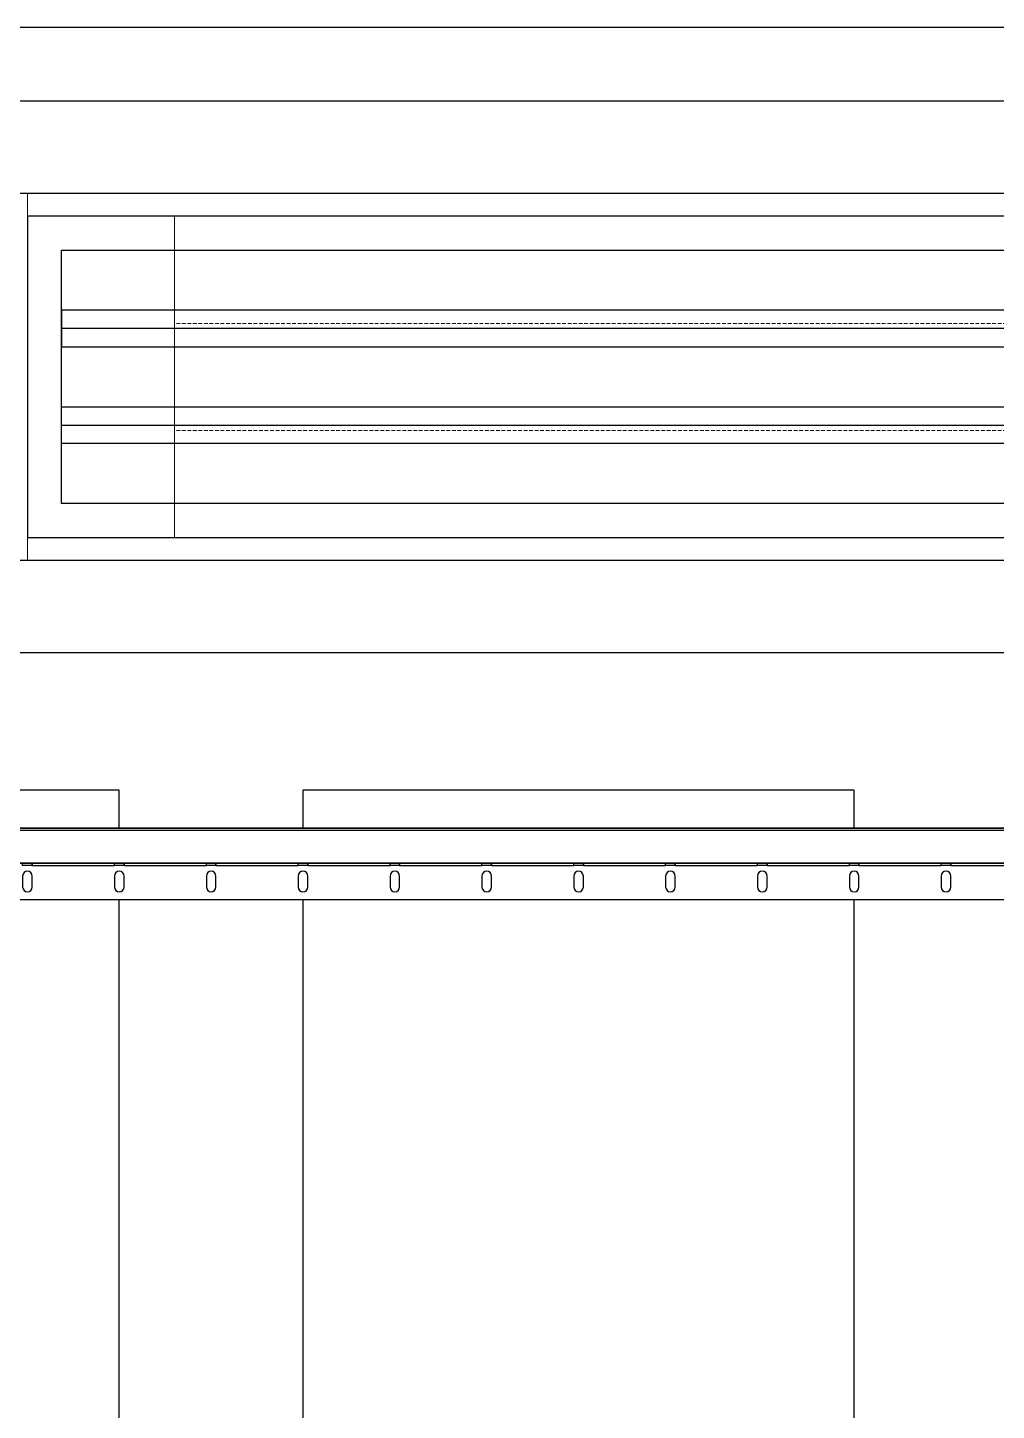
# Model space of a CAD drawing. Header units: millimetres. Extents: x -962357 to -591296, y -223672 to 59420.
# Drawn here: x -781880 to -781353, y -177079 to -176326 of the extents above; entities that cross this region are included whole.
import ezdxf

# ---------------------------------------------------------------- set-up
doc = ezdxf.new("R2010")
doc.units = ezdxf.units.MM
doc.linetypes.add('DPA_Hidden 50', pattern=[3, 2, -1])
for name, color, linetype in [('000 - WIPEOUT', 250, 'Continuous'), ('001 - ASCESSORIES', 251, 'Continuous'), ('A04_TUBE SERIES', 2, 'Continuous'), ('A11_ALU.SOLID SHEET', 2, 'Continuous')]:
    doc.layers.add(name, color=color, linetype=linetype)
doc.layers.add('A-GLAZ-CURT', color=2, linetype='Continuous', lineweight=9)

# ---------------------------------------------------------------- blocks, each defined once
blk = doc.blocks.new('*U4623')
at = {"layer": '001 - ASCESSORIES', "color": 0, "linetype": 'ByBlock'}
blk.add_lwpolyline([(800.0000000001819, 87.49999999999858), (-799.9999999999545, 87.49999999999858), (-799.9999999999545, -87.49999999999858), (800.0000000001819, -87.49999999999858)], close=True, dxfattribs=at)
at = {"layer": '001 - ASCESSORIES', "linetype": 'ByBlock'}
for points in [[(-781.5000000000509, 68.99999999999551), (781.5000000000509, 68.99999999999551), (781.5000000000509, -68.99999999999551), (-781.5000000000509, -68.99999999999551)], [(781.5000000000509, 36.33333333333866), (-781.4999999998236, 36.33333333333866), (-781.4999999998236, 16.33333333332843), (781.5000000000509, 16.33333333332843)], [(-781.4999999998236, -16.33333333332842), (781.5000000000509, -16.33333333332842), (781.5000000000509, -36.33333333332444), (-781.4999999998236, -36.33333333332444)]]:
    blk.add_lwpolyline(points, close=True, dxfattribs=at)
for points in [[(781.5000000000509, 26.33333333333355), (-781.4999999998236, 26.33333333333355)], [(-781.4999999998236, -26.33333333333353), (781.5000000000509, -26.33333333333353)]]:
    blk.add_lwpolyline(points, dxfattribs=at)
blk = doc.blocks.new('*U4643')
blk.add_attdef('EXTR.OVL-LENGTH_', (-24.99999999997818, -59.09373230497124), '', height=5)
blk.add_wipeout([(-24.999999999941792, 7.275957614183426e-12), (25.000000000014552, 7.275957614183426e-12), (25.000000031381205, 67399.99999999981), (-24.99999996857514, 67399.99999999983)]).dxf.layer = '000 - WIPEOUT'
at = {"layer": 'A04_TUBE SERIES', "color": 0}
blk.add_lwpolyline([(-24.99999999994325, 0), (25.0000000000131, 0), (25.00000003138143, 67399.99999999981), (-24.99999996857492, 67399.99999999984)], close=True, dxfattribs=at)
blk = doc.blocks.new('*U4645')
blk.add_attdef('EXTR.OVL-LENGTH_', (-24.99999999997818, -59.09373230497124), '', height=5)
blk.add_wipeout([(-24.999999999941792, 7.275957614183426e-12), (25.000000000014552, 7.275957614183426e-12), (25.000000031381205, 67399.99999999981), (-24.99999996857514, 67399.99999999981)]).dxf.layer = '000 - WIPEOUT'
at = {"layer": 'A04_TUBE SERIES', "color": 0}
blk.add_lwpolyline([(-24.99999999994325, 0), (25.0000000000131, 0), (25.00000003138143, 67399.99999999981), (-24.99999996857492, 67399.99999999984)], close=True, dxfattribs=at)
blk = doc.blocks.new('*U4717')
at = {"color": 3}
for points in [[(-1049.999999999958, -30450), (1050.000000000042, -30450), (1050.000000000042, -30750), (-1049.999999999958, -30750)], [(-1049.999999999958, -30850), (1050.000000000042, -30850), (1050.000000000042, -31150), (-1049.999999999958, -31150)]]:
    blk.add_wipeout(points, dxfattribs=at).dxf.layer = '000 - WIPEOUT'
at = {"layer": 'A11_ALU.SOLID SHEET', "color": 0, "linetype": 'ByBlock'}
for points in [[(-1049.999999999958, -30750), (1050.000000000042, -30750), (1050.000000000042, -30450), (-1049.999999999958, -30450)], [(-1049.999999999958, -31150), (1050.000000000042, -31150), (1050.000000000042, -30850), (-1049.999999999958, -30850)]]:
    blk.add_lwpolyline(points, close=True, dxfattribs=at)
blk = doc.blocks.new('000 - ASSCESSORIES_FAMELINE_GALV.BRACKET_FITTING_Z-PROFILE_HR-02AA_TOP_VIEW')
blk.add_wipeout([(-1200, 39), (1200, 39), (1200, 0), (-1200, 0)]).dxf.layer = '000 - WIPEOUT'
at = {"layer": '001 - ASCESSORIES', "linetype": 'Continuous'}
for p, q in [((-1200, 39), (1200, 39)), ((-1200, 0), (1200, 0))]:
    blk.add_line(p, q, dxfattribs=at)
at = {"layer": '001 - ASCESSORIES', "color": 1, "linetype": 'ByBlock'}
for p, q in [((-827.5999999999985, 20.19999999999982), (-827.5999999999985, 19)), ((-777.5999999999985, 20.19999999999982), (-777.5999999999985, 19)), ((-727.5999999999985, 20.19999999999982), (-727.5999999999985, 19)), ((-677.5999999999985, 20.19999999999982), (-677.5999999999985, 19)), ((-627.5999999999985, 20.19999999999982), (-627.5999999999985, 19)), ((-577.5999999999985, 20.19999999999982), (-577.5999999999985, 19)), ((-527.5999999999985, 20.19999999999982), (-527.5999999999985, 19)), ((-477.5999999999985, 20.19999999999982), (-477.5999999999985, 19)), ((-427.5999999999985, 20.19999999999982), (-427.5999999999985, 19)), ((-377.5999999999985, 20.19999999999982), (-377.5999999999985, 19)), ((-327.5999999999985, 20.19999999999982), (-327.5999999999985, 19))]:
    blk.add_line(p, q, dxfattribs=at)
at = {"layer": '001 - ASCESSORIES', "color": 0, "linetype": 'ByBlock'}
blk.add_lwpolyline([(-1200, 39), (1200, 39), (1200, 19), (-1200, 19)], close=True, dxfattribs=at)
at = {"layer": '001 - ASCESSORIES'}
for points in [[(-822.4000000000015, 26), (-822.4000000000015, 32, 0.9999999999999999), (-827.6000000000058, 32), (-827.6000000000058, 26, 0.9999999999999999)], [(-772.4000000000015, 26), (-772.4000000000015, 32, 0.9999999999999999), (-777.6000000000058, 32), (-777.6000000000058, 26, 0.9999999999999999)], [(-722.4000000000015, 26), (-722.4000000000015, 32, 0.9999999999999999), (-727.6000000000058, 32), (-727.6000000000058, 26, 0.9999999999999999)], [(-672.4000000000015, 26), (-672.4000000000015, 32, 0.9999999999999999), (-677.6000000000058, 32), (-677.6000000000058, 26, 0.9999999999999999)], [(-622.4000000000015, 26), (-622.4000000000015, 32, 0.9999999999999999), (-627.6000000000058, 32), (-627.6000000000058, 26, 0.9999999999999999)], [(-572.4000000000015, 26), (-572.4000000000015, 32, 0.9999999999999999), (-577.6000000000058, 32), (-577.6000000000058, 26, 0.9999999999999999)], [(-522.4000000000015, 26), (-522.4000000000015, 32, 0.9999999999999999), (-527.6000000000058, 32), (-527.6000000000058, 26, 0.9999999999999999)], [(-472.4000000000015, 26), (-472.4000000000015, 32, 0.9999999999999999), (-477.6000000000058, 32), (-477.6000000000058, 26, 0.9999999999999999)], [(-422.4000000000015, 26), (-422.4000000000015, 32, 0.9999999999999999), (-427.6000000000058, 32), (-427.6000000000058, 26, 0.9999999999999999)], [(-372.4000000000015, 26), (-372.4000000000015, 32, 0.9999999999999999), (-377.6000000000058, 32), (-377.6000000000058, 26, 0.9999999999999999)], [(-322.4000000000015, 26), (-322.4000000000015, 32, 0.9999999999999999), (-327.6000000000058, 32), (-327.6000000000058, 26, 0.9999999999999999)]]:
    blk.add_lwpolyline(points, format="xyb", close=True, dxfattribs=at)
blk.add_lwpolyline([(-1200, 19), (1200, 19), (1200, 0), (-1200, 0)], close=True, dxfattribs=at)
at = {"layer": '001 - ASCESSORIES', "color": 1, "linetype": 'ByBlock'}
for points in [[(-827.5999999999985, 20.19999999999982), (-872.4000000000015, 20.19999999999982), (-872.4000000000015, 19), (-827.5999999999985, 19)], [(-827.5999999999985, 20.19999999999982), (-822.4000000000015, 20.19999999999982), (-822.4000000000015, 19), (-827.5999999999985, 19)], [(-777.5999999999985, 20.19999999999982), (-822.4000000000015, 20.19999999999982), (-822.4000000000015, 19), (-777.5999999999985, 19)], [(-777.5999999999985, 20.19999999999982), (-772.4000000000015, 20.19999999999982), (-772.4000000000015, 19), (-777.5999999999985, 19)], [(-727.5999999999985, 20.19999999999982), (-772.4000000000015, 20.19999999999982), (-772.4000000000015, 19), (-727.5999999999985, 19)], [(-727.5999999999985, 20.19999999999982), (-722.4000000000015, 20.19999999999982), (-722.4000000000015, 19), (-727.5999999999985, 19)], [(-677.5999999999985, 20.19999999999982), (-722.4000000000015, 20.19999999999982), (-722.4000000000015, 19), (-677.5999999999985, 19)], [(-677.5999999999985, 20.19999999999982), (-672.4000000000015, 20.19999999999982), (-672.4000000000015, 19), (-677.5999999999985, 19)], [(-627.5999999999985, 20.19999999999982), (-672.4000000000015, 20.19999999999982), (-672.4000000000015, 19), (-627.5999999999985, 19)], [(-627.5999999999985, 20.19999999999982), (-622.4000000000015, 20.19999999999982), (-622.4000000000015, 19), (-627.5999999999985, 19)], [(-577.5999999999985, 20.19999999999982), (-622.4000000000015, 20.19999999999982), (-622.4000000000015, 19), (-577.5999999999985, 19)], [(-577.5999999999985, 20.19999999999982), (-572.4000000000015, 20.19999999999982), (-572.4000000000015, 19), (-577.5999999999985, 19)], [(-527.5999999999985, 20.19999999999982), (-572.4000000000015, 20.19999999999982), (-572.4000000000015, 19), (-527.5999999999985, 19)], [(-527.5999999999985, 20.19999999999982), (-522.4000000000015, 20.19999999999982), (-522.4000000000015, 19), (-527.5999999999985, 19)], [(-477.5999999999985, 20.19999999999982), (-522.4000000000015, 20.19999999999982), (-522.4000000000015, 19), (-477.5999999999985, 19)], [(-477.5999999999985, 20.19999999999982), (-472.4000000000015, 20.19999999999982), (-472.4000000000015, 19), (-477.5999999999985, 19)], [(-427.5999999999985, 20.19999999999982), (-472.4000000000015, 20.19999999999982), (-472.4000000000015, 19), (-427.5999999999985, 19)], [(-427.5999999999985, 20.19999999999982), (-422.4000000000015, 20.19999999999982), (-422.4000000000015, 19), (-427.5999999999985, 19)], [(-377.5999999999985, 20.19999999999982), (-422.4000000000015, 20.19999999999982), (-422.4000000000015, 19), (-377.5999999999985, 19)], [(-377.5999999999985, 20.19999999999982), (-372.4000000000015, 20.19999999999982), (-372.4000000000015, 19), (-377.5999999999985, 19)], [(-327.5999999999985, 20.19999999999982), (-372.4000000000015, 20.19999999999982), (-372.4000000000015, 19), (-327.5999999999985, 19)], [(-327.5999999999985, 20.19999999999982), (-322.4000000000015, 20.19999999999982), (-322.4000000000015, 19), (-327.5999999999985, 19)]]:
    blk.add_lwpolyline(points, close=True, dxfattribs=at)
at = {"layer": '001 - ASCESSORIES', "color": 2}
blk.add_lwpolyline([(-1200, 1.199999999999818), (1200, 1.199999999999818), (1200, 0), (-1200, 0)], close=True, dxfattribs=at)
blk = doc.blocks.new('*U4943')
at = {"layer": '001 - ASCESSORIES', "linetype": 'ByBlock', "rotation": 180}
blk.add_blockref('000 - ASSCESSORIES_FAMELINE_GALV.BRACKET_FITTING_Z-PROFILE_HR-02AA_TOP_VIEW', (-31200, 39), dxfattribs=at)
blk = doc.blocks.new('*U4956')
blk.add_lwpolyline([(27649.99999999977, -551.9781171994691), (-107450.0000000002, -551.9781171994691), (-107450.0000000002, -3555.002995296032), (27649.99999999977, -3555.002995296032)], close=True)
blk.add_blockref('*U4623', (-36400, -742))
blk.add_blockref('*U4623', (-36400, -742))
at = {"layer": 'A04_TUBE SERIES', "color": 0, "linetype": 'ByBlock', "rotation": 270}
for name, p in [('*U4643', (-39850.00000000017, -617)), ('*U4645', (-39850.00000000017, -867))]:
    blk.add_blockref(name, p, dxfattribs=at)
at = {"layer": 'A11_ALU.SOLID SHEET', "color": 0, "linetype": 'ByBlock', "rotation": 270}
blk.add_blockref('*U4717', (-6300.000000000175, -2017.000000031398), dxfattribs=at)
at = {"layer": '001 - ASCESSORIES', "linetype": 'ByBlock'}
blk.add_blockref('*U4943', (-6325.000000000175, -1026.700000031432), dxfattribs=at)
blk = doc.blocks.new('DPA_CP_Metal Ceiling Air Supply1 - Linear Diffuser Air Supply-12404980-4160-01 UPPER PLATFORM LEVEL - REFLECTED CEILING PLAN')
at = {"layer": 'A-GLAZ-CURT'}
for p, q in [((-788882.373865389, 2701.517547113459), (-788882.373865389, 2976.51754711346)), ((-788882.373865389, 2976.51754711346), (-787282.3738653894, 2976.51754711346)), ((-788882.373865389, 2701.517547113459), (-788882.373865389, 2976.51754711346)), ((-788882.373865389, 2976.51754711346), (-787282.3738653894, 2976.51754711346)), ((-788882.373865389, 2976.51754711346), (-787282.3738653894, 2976.51754711346)), ((-788882.373865389, 2701.517547113459), (-788882.373865389, 2976.51754711346)), ((-787282.3738653894, 2926.517547113484), (-788882.373865389, 2926.517547113484)), ((-788802.373865389, 2926.517547113484), (-788802.373865389, 2751.517547113479)), ((-787282.3738653894, 2751.517547113479), (-788882.373865389, 2751.517547113479)), ((-788882.373865389, 2701.517547113459), (-787282.3738653894, 2701.517547113459)), ((-787282.3738653894, 2701.517547113459), (-788882.373865389, 2701.517547113459)), ((-787282.3738653894, 2701.517547113459), (-788882.373865389, 2701.517547113459))]:
    blk.add_line(p, q, dxfattribs=at)
at = {"layer": 'A-GLAZ-CURT', "linetype": 'DPA_Hidden 50'}
for p, q in [((-787362.3738653894, 2868.18421378015), (-788802.373865389, 2868.18421378015)), ((-787362.3738653894, 2809.850880446814), (-788802.373865389, 2809.850880446814))]:
    blk.add_line(p, q, dxfattribs=at)
blk = doc.blocks.new('*U340')
at = {"layer": '001 - ASCESSORIES', "color": 0, "linetype": 'ByBlock'}
blk.add_lwpolyline([(800.0000000001819, 87.49999999999858), (-799.9999999999545, 87.49999999999858), (-799.9999999999545, -87.49999999999858), (800.0000000001819, -87.49999999999858)], close=True, dxfattribs=at)
at = {"layer": '001 - ASCESSORIES', "linetype": 'ByBlock'}
for points in [[(-781.5000000000509, 68.99999999999551), (781.5000000000509, 68.99999999999551), (781.5000000000509, -68.99999999999551), (-781.5000000000509, -68.99999999999551)], [(781.5000000000509, 36.33333333333866), (-781.4999999998236, 36.33333333333866), (-781.4999999998236, 16.33333333332843), (781.5000000000509, 16.33333333332843)], [(-781.4999999998236, -16.33333333332842), (781.5000000000509, -16.33333333332842), (781.5000000000509, -36.33333333332444), (-781.4999999998236, -36.33333333332444)]]:
    blk.add_lwpolyline(points, close=True, dxfattribs=at)
for points in [[(781.5000000000509, 26.33333333333355), (-781.4999999998236, 26.33333333333355)], [(-781.4999999998236, -26.33333333333353), (781.5000000000509, -26.33333333333353)]]:
    blk.add_lwpolyline(points, dxfattribs=at)
blk = doc.blocks.new('*U723')
blk.add_attdef('EXTR.OVL-LENGTH_', (-24.99999999997818, -59.09373230497124), '', height=5)
blk.add_wipeout([(-24.999999999941792, 7.275957614183426e-12), (25.000000000014552, 7.275957614183426e-12), (25.000000031381205, 67399.99999999981), (-24.99999996857514, 67399.99999999983)]).dxf.layer = '000 - WIPEOUT'
at = {"layer": 'A04_TUBE SERIES', "color": 0}
blk.add_lwpolyline([(-24.99999999994325, 0), (25.0000000000131, 0), (25.00000003138143, 67399.99999999981), (-24.99999996857492, 67399.99999999984)], close=True, dxfattribs=at)
blk = doc.blocks.new('*U745')
blk.add_attdef('EXTR.OVL-LENGTH_', (-24.99999999997818, -59.09373230497124), '', height=5)
blk.add_wipeout([(-24.999999999941792, 7.275957614183426e-12), (25.000000000014552, 7.275957614183426e-12), (25.000000031381205, 67399.99999999981), (-24.99999996857514, 67399.99999999981)]).dxf.layer = '000 - WIPEOUT'
at = {"layer": 'A04_TUBE SERIES', "color": 0}
blk.add_lwpolyline([(-24.99999999994325, 0), (25.0000000000131, 0), (25.00000003138143, 67399.99999999981), (-24.99999996857492, 67399.99999999984)], close=True, dxfattribs=at)
blk = doc.blocks.new('*U695')
at = {"color": 3}
for points in [[(-1049.999999999958, -30450), (1050.000000000042, -30450), (1050.000000000042, -30750), (-1049.999999999958, -30750)], [(-1049.999999999958, -30850), (1050.000000000042, -30850), (1050.000000000042, -31150), (-1049.999999999958, -31150)]]:
    blk.add_wipeout(points, dxfattribs=at).dxf.layer = '000 - WIPEOUT'
at = {"layer": 'A11_ALU.SOLID SHEET', "color": 0, "linetype": 'ByBlock'}
for points in [[(-1049.999999999958, -30750), (1050.000000000042, -30750), (1050.000000000042, -30450), (-1049.999999999958, -30450)], [(-1049.999999999958, -31150), (1050.000000000042, -31150), (1050.000000000042, -30850), (-1049.999999999958, -30850)]]:
    blk.add_lwpolyline(points, close=True, dxfattribs=at)
blk = doc.blocks.new('*U655')
at = {"layer": '001 - ASCESSORIES', "linetype": 'ByBlock', "rotation": 180}
blk.add_blockref('000 - ASSCESSORIES_FAMELINE_GALV.BRACKET_FITTING_Z-PROFILE_HR-02AA_TOP_VIEW', (-31200, 39), dxfattribs=at)

msp = doc.modelspace()

# ---------------------------------------------------------------- block references
at = {"layer": 'A-GLAZ-CURT'}
msp.add_blockref('DPA_CP_Metal Ceiling Air Supply1 - Linear Diffuser Air Supply-12404980-4160-01 UPPER PLATFORM LEVEL - REFLECTED CEILING PLAN', (7002.5, -179355.5), dxfattribs=at)
msp.add_blockref('DPA_CP_Metal Ceiling Air Supply1 - Linear Diffuser Air Supply-12404980-4160-01 UPPER PLATFORM LEVEL - REFLECTED CEILING PLAN', (7002.5, -179355.5), dxfattribs=at)

# ---------------------------------------------------------------- next in the draw order: block references
msp.add_blockref('*U4956', (-744680, -175774.3926748314))

# ---------------------------------------------------------------- next in the draw order: linework, layer by layer
msp.add_lwpolyline([(-717030.0000000002, -176326.3707920309), (-852130.0000000002, -176326.3707920309), (-852130.0000000002, -179329.3956701274), (-717030.0000000002, -179329.3956701274)], close=True)

# ---------------------------------------------------------------- next in the draw order: block references
msp.add_blockref('*U340', (-781080, -176516.3926748314))
msp.add_blockref('*U340', (-781080, -176516.3926748314))

# ---------------------------------------------------------------- next in the draw order: block references
at = {"layer": 'A04_TUBE SERIES', "color": 0, "linetype": 'ByBlock', "rotation": 270}
for name, p in [('*U723', (-784530.0000000002, -176391.3926748314)), ('*U745', (-784530.0000000002, -176641.3926748314))]:
    msp.add_blockref(name, p, dxfattribs=at)
at = {"layer": 'A11_ALU.SOLID SHEET', "color": 0, "linetype": 'ByBlock', "rotation": 270}
msp.add_blockref('*U695', (-750980.0000000002, -177791.3926748628), dxfattribs=at)

# ---------------------------------------------------------------- next in the draw order: block references
at = {"layer": '001 - ASCESSORIES', "linetype": 'ByBlock'}
msp.add_blockref('*U655', (-751005.0000000002, -176801.0926748628), dxfattribs=at)

doc.saveas('drawing.dxf')
